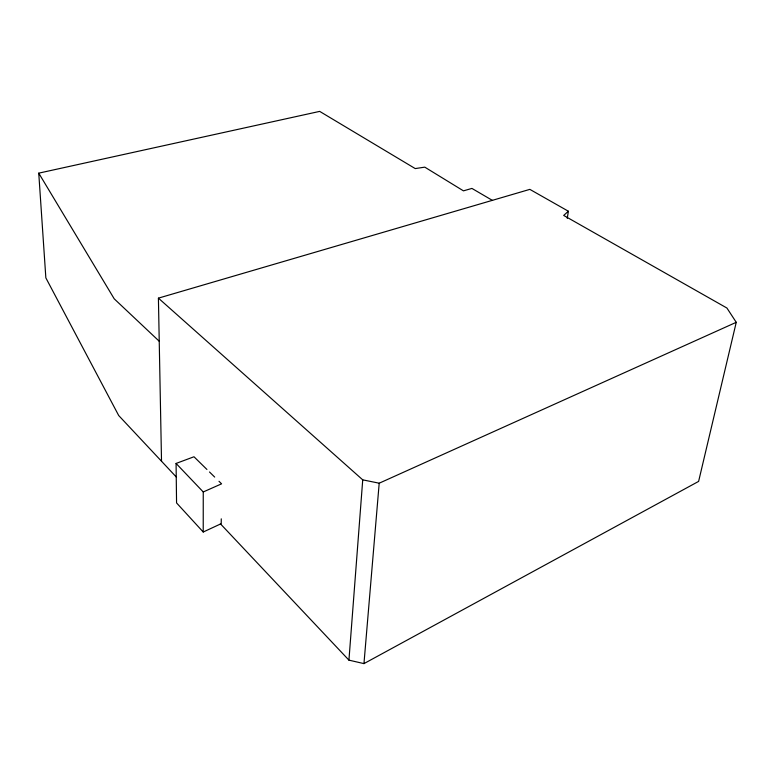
<?xml version="1.0" encoding="UTF-8"?>
<svg xmlns="http://www.w3.org/2000/svg" width="775" height="775" viewBox="0 0 775 775"><rect width="100%" height="100%" fill="white"/><g stroke="black" fill="none" stroke-linecap="round" stroke-linejoin="round"><path stroke-width="1.16" d="M221.263 518.843L221.214 523.667L203.224 532.018L203.253 491.96L176.08 463.44L193.992 456.766L206.925 469.456M568.366 211.226L563.677 215.431L726.921 308.033L736.25 322.313L698.614 481.401L363.959 663.613L348.934 660.145L362.729 479.851L158.41 298.142L529.848 189.371L568.366 211.226L567.261 218.356M363.959 663.613L379.198 483.203L736.25 322.313M203.253 491.96L221.582 483.832L218.996 481.294M176.448 477.168L118.701 415.526L45.851 277.876L38.75 173.154L319.688 111.387L415.226 168.582L424.787 167.148L463.45 190.853L471.927 188.422L492.59 200.502M362.729 479.851L379.198 483.203M159.233 341.252L114.216 298.821L38.75 173.154M209.512 471.994L214.685 477.071M220.4 523.793L348.934 660.145M203.224 532.018L176.564 502.927L176.08 463.44M158.41 298.142L161.52 461.338"/></g></svg>
